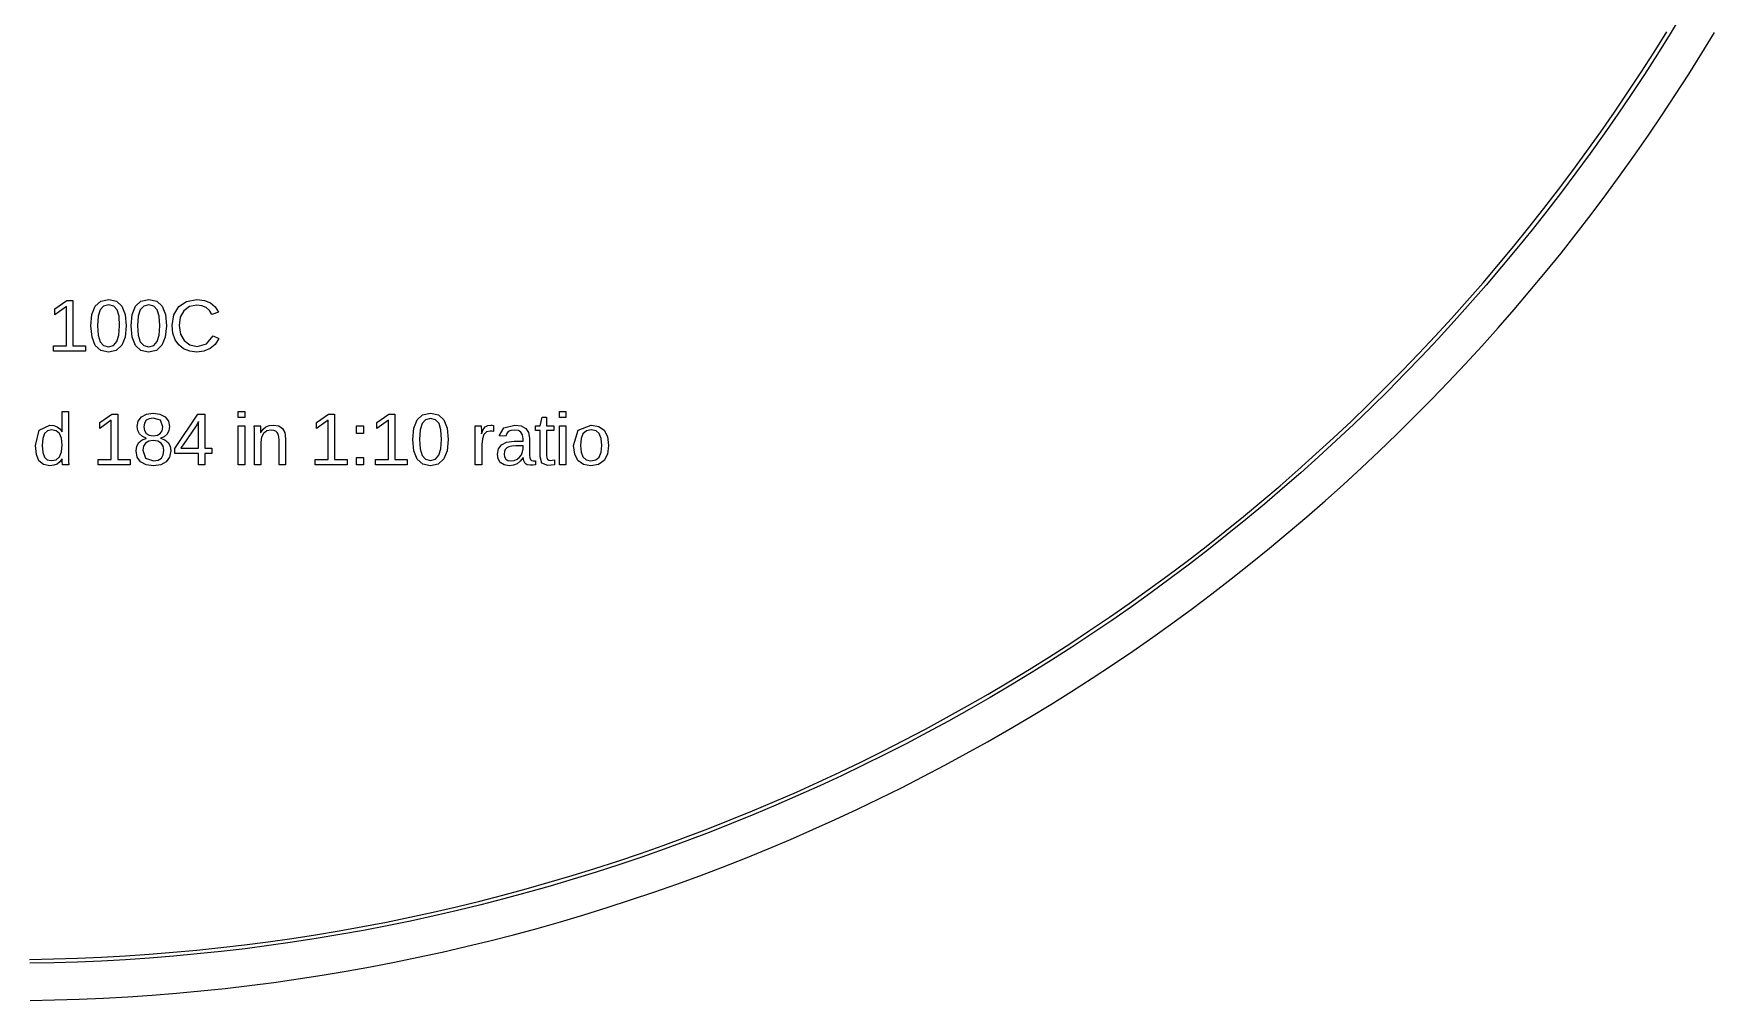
# Model space of a CAD drawing. Extents: x -16 to 132, y -40 to 113.
# Drawn here: x 56.3 to 120.8, y -39.7 to -2.6 of the extents above; entities that cross this region are included whole.
import ezdxf

# ---------------------------------------------------------------- set-up
doc = ezdxf.new("R2010")
doc.units = 0

msp = doc.modelspace()

# ---------------------------------------------------------------- linework, layer by layer
for p, q in [((119.614, -1.78264), (119.136, -2.56995)), ((118.521, -3.27107), (119.008, -2.49126)), ((119.136, -2.56995), (118.648, -3.35133)), ((120.349, -3.31749), (120.837, -2.51524)), ((118.024, -4.04486), (118.521, -3.27107)), ((118.648, -3.35133), (118.15, -4.12665)), ((119.852, -4.11369), (120.349, -3.31749)), ((117.518, -4.81248), (118.024, -4.04486)), ((118.15, -4.12665), (117.643, -4.89581)), ((119.345, -4.90375), (119.852, -4.11369)), ((117.003, -5.57384), (117.518, -4.81248)), ((117.643, -4.89581), (117.126, -5.65869)), ((118.828, -5.6875), (119.345, -4.90375)), ((116.478, -6.32881), (117.003, -5.57384)), ((117.126, -5.65869), (116.601, -6.41518)), ((118.301, -6.46486), (118.828, -5.6875)), ((115.944, -7.07729), (116.478, -6.32881)), ((116.601, -6.41518), (116.065, -7.16516)), ((115.401, -7.81915), (115.944, -7.07729)), ((117.766, -7.2357), (118.301, -6.46486)), ((116.065, -7.16516), (115.521, -7.90851)), ((117.22, -7.99992), (117.766, -7.2357)), ((114.848, -8.55429), (115.401, -7.81915)), ((115.521, -7.90851), (114.968, -8.64513)), ((116.666, -8.75737), (117.22, -7.99992)), ((114.287, -9.28261), (114.848, -8.55429)), ((114.968, -8.64513), (114.406, -9.37489)), ((116.102, -9.50798), (116.666, -8.75737)), ((113.717, -10.004), (114.287, -9.28261)), ((114.406, -9.37489), (113.834, -10.0977)), ((115.529, -10.2516), (116.102, -9.50798)), ((113.138, -10.7183), (113.717, -10.004)), ((113.834, -10.0977), (113.254, -10.8135)), ((114.947, -10.9881), (115.529, -10.2516)), ((112.551, -11.4255), (113.138, -10.7183)), ((113.254, -10.8135), (112.665, -11.522)), ((111.954, -12.1254), (112.551, -11.4255)), ((112.665, -11.522), (112.068, -12.2233)), ((114.356, -11.7175), (114.947, -10.9881)), ((111.349, -12.8179), (111.954, -12.1254)), ((112.068, -12.2233), (111.462, -12.9173)), ((113.756, -12.4395), (114.356, -11.7175)), ((57.1115, -13.1234), (57.5734, -12.8058)), ((57.5734, -12.8058), (57.8036, -12.8058)), ((57.8036, -12.8058), (57.8036, -14.5477)), ((58.6564, -13.0277), (58.8684, -12.8394)), ((58.8684, -12.8394), (59.1758, -12.7767)), ((59.1758, -12.7767), (59.4758, -12.8401)), ((59.4758, -12.8401), (59.6854, -13.0305)), ((60.1991, -13.0277), (60.4111, -12.8394)), ((60.4111, -12.8394), (60.7185, -12.7767)), ((60.7185, -12.7767), (61.0186, -12.8401)), ((61.0186, -12.8401), (61.2282, -13.0305)), ((61.8632, -13.0416), (62.1642, -12.8429)), ((62.1642, -12.8429), (62.5622, -12.7767)), ((62.5622, -12.7767), (62.8486, -12.8072)), ((62.8486, -12.8072), (63.0837, -12.8987)), ((63.0837, -12.8987), (63.2654, -13.0502)), ((110.736, -13.5029), (111.349, -12.8179)), ((113.147, -13.1541), (113.756, -12.4395)), ((57.5526, -13.0444), (57.1115, -13.3592)), ((57.1115, -13.3592), (57.1115, -13.1234)), ((57.5526, -14.5477), (57.5526, -13.0444)), ((58.492, -13.7822), (58.5331, -13.3418)), ((58.5331, -13.3418), (58.6564, -13.0277)), ((58.7696, -13.414), (58.7444, -13.7822)), ((58.845, -13.1664), (58.7696, -13.414)), ((58.978, -13.026), (58.845, -13.1664)), ((59.1758, -12.9792), (58.978, -13.026)), ((59.3687, -13.0267), (59.1758, -12.9792)), ((59.4982, -13.1692), (59.3687, -13.0267)), ((59.5716, -13.4174), (59.4982, -13.1692)), ((59.596, -13.7822), (59.5716, -13.4174)), ((59.6854, -13.0305), (59.8087, -13.3453)), ((59.8087, -13.3453), (59.8498, -13.7822)), ((60.0348, -13.7822), (60.0759, -13.3418)), ((60.0759, -13.3418), (60.1991, -13.0277)), ((60.3123, -13.414), (60.2872, -13.7822)), ((60.3877, -13.1664), (60.3123, -13.414)), ((60.5207, -13.026), (60.3877, -13.1664)), ((60.7185, -12.9792), (60.5207, -13.026)), ((60.9115, -13.0267), (60.7185, -12.9792)), ((61.041, -13.1692), (60.9115, -13.0267)), ((61.1143, -13.4174), (61.041, -13.1692)), ((61.1387, -13.7822), (61.1143, -13.4174)), ((61.2282, -13.0305), (61.3515, -13.3453)), ((61.3515, -13.3453), (61.3925, -13.7822)), ((61.6108, -13.7738), (61.6739, -13.3571)), ((61.6739, -13.3571), (61.8632, -13.0416)), ((61.9249, -13.4492), (61.8799, -13.7738)), ((62.0601, -13.2018), (61.9249, -13.4492)), ((62.2765, -13.0452), (62.0601, -13.2018)), ((62.565, -12.993), (62.2765, -13.0452)), ((62.7576, -13.0156), (62.565, -12.993)), ((62.9221, -13.0832), (62.7576, -13.0156)), ((63.052, -13.1935), (62.9221, -13.0832)), ((63.1406, -13.3439), (63.052, -13.1935)), ((63.3916, -13.2607), (63.1406, -13.3439)), ((63.2654, -13.0502), (63.3916, -13.2607)), ((110.115, -14.1804), (110.736, -13.5029)), ((111.462, -12.9173), (110.847, -13.6037)), ((112.529, -13.8612), (113.147, -13.1541)), ((58.5343, -14.2156), (58.492, -13.7822)), ((58.7444, -13.7822), (58.7699, -14.1424)), ((58.7699, -14.1424), (58.8464, -14.391)), ((59.4934, -14.3869), (59.5703, -14.1372)), ((59.5703, -14.1372), (59.596, -13.7822)), ((59.8498, -13.7822), (59.8066, -14.2139)), ((60.0771, -14.2156), (60.0348, -13.7822)), ((60.2872, -13.7822), (60.3127, -14.1424)), ((60.3127, -14.1424), (60.3891, -14.391)), ((61.0361, -14.3869), (61.1131, -14.1372)), ((61.1131, -14.1372), (61.1387, -13.7822)), ((61.3925, -13.7822), (61.3494, -14.2139)), ((61.6391, -14.0649), (61.6108, -13.7738)), ((61.7238, -14.314), (61.6391, -14.0649)), ((61.8799, -13.7738), (61.9268, -14.0979)), ((61.9268, -14.0979), (62.0678, -14.3515)), ((62.9356, -14.4683), (63.1933, -14.1636)), ((63.1933, -14.1636), (63.4096, -14.2717)), ((109.485, -14.8502), (110.115, -14.1804)), ((110.847, -13.6037), (110.224, -14.2825)), ((111.903, -14.5606), (112.529, -13.8612)), ((57.0547, -14.7599), (57.0547, -14.5477)), ((57.0547, -14.5477), (57.5526, -14.5477)), ((58.2793, -14.7599), (57.0547, -14.7599)), ((57.8036, -14.5477), (58.2793, -14.5477)), ((58.2793, -14.5477), (58.2793, -14.7599)), ((58.6612, -14.5311), (58.5343, -14.2156)), ((58.8724, -14.7235), (58.6612, -14.5311)), ((58.8464, -14.391), (58.9783, -14.5356)), ((59.1674, -14.7877), (58.8724, -14.7235)), ((58.9783, -14.5356), (59.1702, -14.5838)), ((59.4634, -14.7232), (59.1674, -14.7877)), ((59.1702, -14.5838), (59.3613, -14.5346)), ((59.3613, -14.5346), (59.4934, -14.3869)), ((59.6771, -14.5297), (59.4634, -14.7232)), ((59.8066, -14.2139), (59.6771, -14.5297)), ((60.204, -14.5311), (60.0771, -14.2156)), ((60.4151, -14.7235), (60.204, -14.5311)), ((60.3891, -14.391), (60.521, -14.5356)), ((60.7102, -14.7877), (60.4151, -14.7235)), ((60.521, -14.5356), (60.713, -14.5838)), ((61.0061, -14.7232), (60.7102, -14.7877)), ((60.713, -14.5838), (60.904, -14.5346)), ((60.904, -14.5346), (61.0361, -14.3869)), ((61.2199, -14.5297), (61.0061, -14.7232)), ((61.3494, -14.2139), (61.2199, -14.5297)), ((61.8625, -14.5158), (61.7238, -14.314)), ((62.0525, -14.6649), (61.8625, -14.5158)), ((62.2881, -14.757), (62.0525, -14.6649)), ((62.0678, -14.3515), (62.2888, -14.5153)), ((62.5636, -14.7877), (62.2881, -14.757)), ((62.2888, -14.5153), (62.5761, -14.5699)), ((62.8346, -14.7547), (62.5636, -14.7877)), ((62.5761, -14.5699), (62.9356, -14.4683)), ((63.0705, -14.6559), (62.8346, -14.7547)), ((63.2645, -14.494), (63.0705, -14.6559)), ((63.4096, -14.2717), (63.2645, -14.494)), ((110.224, -14.2825), (109.593, -14.9536)), ((111.268, -15.2523), (111.903, -14.5606)), ((108.847, -15.5122), (109.485, -14.8502)), ((109.593, -14.9536), (108.954, -15.617)), ((110.625, -15.9362), (111.268, -15.2523)), ((108.2, -16.1664), (108.847, -15.5122)), ((108.954, -15.617), (108.306, -16.2724)), ((109.974, -16.6122), (110.625, -15.9362)), ((107.546, -16.8125), (108.2, -16.1664)), ((108.306, -16.2724), (107.651, -16.9199)), ((109.314, -17.28), (109.974, -16.6122)), ((57.3837, -17.6884), (57.3837, -17.0657)), ((57.3837, -17.0657), (57.6334, -17.0657)), ((57.6334, -17.0657), (57.6334, -18.8146)), ((58.8317, -17.4874), (59.2936, -17.1698)), ((59.2728, -17.4083), (58.8317, -17.7231)), ((59.2728, -18.9117), (59.2728, -17.4083)), ((59.2936, -17.1698), (59.5238, -17.1698)), ((59.5238, -17.1698), (59.5238, -18.9117)), ((60.3123, -17.4392), (60.4376, -17.2793)), ((60.4376, -17.2793), (60.6333, -17.1753)), ((60.6179, -17.4097), (60.5487, -17.5134)), ((60.7311, -17.3473), (60.6179, -17.4097)), ((60.6333, -17.1753), (60.8863, -17.1406)), ((60.8863, -17.3265), (60.7311, -17.3473)), ((60.8863, -17.1406), (61.1444, -17.1746)), ((61.1588, -17.4093), (60.8863, -17.3265)), ((61.1444, -17.1746), (61.3419, -17.2766)), ((61.2496, -17.6579), (61.1588, -17.4093)), ((61.3419, -17.2766), (61.4672, -17.4364)), ((61.7092, -18.4873), (62.6038, -17.1698)), ((62.6038, -17.1698), (62.8659, -17.1698)), ((62.8659, -17.1698), (62.8659, -18.4845)), ((64.1475, -17.3043), (64.1475, -17.0657)), ((64.1475, -17.0657), (64.3971, -17.0657)), ((64.3971, -17.3043), (64.1475, -17.3043)), ((64.3971, -17.0657), (64.3971, -17.3043)), ((67.1604, -17.4874), (67.6223, -17.1698)), ((67.6015, -17.4083), (67.1604, -17.7231)), ((67.6015, -18.9117), (67.6015, -17.4083)), ((67.6223, -17.1698), (67.8525, -17.1698)), ((67.8525, -17.1698), (67.8525, -18.9117)), ((69.4739, -17.4874), (69.9357, -17.1698)), ((69.9149, -17.4083), (69.4739, -17.7231)), ((69.9149, -18.9117), (69.9149, -17.4083)), ((69.9357, -17.1698), (70.166, -17.1698)), ((70.166, -17.1698), (70.166, -18.9117)), ((70.8955, -17.7058), (71.0187, -17.3916)), ((71.0187, -17.3916), (71.2308, -17.2034)), ((71.3403, -17.3899), (71.2073, -17.5304)), ((71.2308, -17.2034), (71.5381, -17.1406)), ((71.5381, -17.3431), (71.3403, -17.3899)), ((71.5381, -17.1406), (71.8382, -17.2041)), ((71.7311, -17.3906), (71.5381, -17.3431)), ((71.8606, -17.5331), (71.7311, -17.3906)), ((71.8382, -17.2041), (72.0478, -17.3944)), ((72.0478, -17.3944), (72.1711, -17.7092)), ((75.7494, -17.6233), (75.823, -17.2876)), ((75.823, -17.2876), (75.9894, -17.2876)), ((75.9894, -17.2876), (75.9894, -17.6233)), ((76.4841, -17.3043), (76.4841, -17.0657)), ((76.4841, -17.0657), (76.7337, -17.0657)), ((76.7337, -17.3043), (76.4841, -17.3043)), ((76.7337, -17.0657), (76.7337, -17.3043)), ((106.884, -17.4506), (107.546, -16.8125)), ((107.651, -16.9199), (106.988, -17.5592)), ((108.646, -17.9398), (109.314, -17.28)), ((56.3643, -18.3805), (56.5023, -17.7918)), ((56.5023, -17.7918), (56.9163, -17.5956)), ((56.7104, -17.9194), (56.6474, -18.1023)), ((56.8205, -17.8148), (56.7104, -17.9194)), ((56.9829, -17.78), (56.8205, -17.8148)), ((56.9163, -17.5956), (57.0727, -17.6111)), ((57.1639, -17.8147), (56.9829, -17.78)), ((57.0727, -17.6111), (57.2006, -17.658)), ((57.288, -17.9187), (57.1639, -17.8147)), ((57.2006, -17.658), (57.3033, -17.7387)), ((57.3598, -18.0972), (57.288, -17.9187)), ((57.3033, -17.7387), (57.3837, -17.8563)), ((57.3865, -17.8563), (57.3837, -17.6884)), ((57.3837, -17.8563), (57.3865, -17.8563)), ((58.8317, -17.7231), (58.8317, -17.4874)), ((60.2705, -17.6413), (60.3123, -17.4392)), ((60.2935, -17.7984), (60.2705, -17.6413)), ((60.3627, -17.9339), (60.2935, -17.7984)), ((60.4718, -18.0369), (60.3627, -17.9339)), ((60.6144, -18.0962), (60.4718, -18.0369)), ((60.5487, -17.5134), (60.5257, -17.6579)), ((60.5257, -17.6579), (60.5494, -17.8058)), ((60.5494, -17.8058), (60.6207, -17.9138)), ((60.6207, -17.9138), (60.7353, -17.9799)), ((60.7353, -17.9799), (60.889, -18.0019)), ((60.889, -18.0019), (61.0442, -17.9816)), ((61.0442, -17.9816), (61.1574, -17.9208)), ((61.1574, -17.9208), (61.2266, -17.8145)), ((61.3061, -18.0383), (61.1623, -18.0934)), ((61.2266, -17.8145), (61.2496, -17.6579)), ((61.416, -17.9367), (61.3061, -18.0383)), ((61.4857, -17.8011), (61.416, -17.9367)), ((61.4672, -17.4364), (61.509, -17.6441)), ((61.509, -17.6441), (61.4857, -17.8011)), ((62.5372, -17.6163), (62.0365, -18.3542)), ((62.5597, -17.5803), (62.5372, -17.6163)), ((62.5913, -17.5248), (62.5597, -17.5803)), ((62.619, -17.4738), (62.5913, -17.5248)), ((62.6301, -17.4513), (62.619, -17.4738)), ((62.6301, -18.4845), (62.6301, -17.4513)), ((64.1475, -19.1239), (64.1475, -17.6233)), ((64.1475, -17.6233), (64.3971, -17.6233)), ((64.3971, -17.6233), (64.3971, -19.1239)), ((64.7686, -17.7325), (64.7624, -17.6233)), ((64.7624, -17.6233), (64.9982, -17.6233)), ((64.7707, -17.9437), (64.7686, -17.7325)), ((64.7707, -19.1239), (64.7707, -17.9437)), ((64.9982, -17.6233), (64.9996, -17.6361)), ((64.9996, -17.6361), (65.0009, -17.6607)), ((65.0009, -17.6607), (65.0025, -17.6935)), ((65.0025, -17.6935), (65.0044, -17.7308)), ((65.0044, -17.7308), (65.0067, -17.7878)), ((65.0067, -17.7878), (65.0093, -17.8798)), ((65.0093, -17.8798), (65.0134, -17.8798)), ((65.0134, -17.8798), (65.1062, -17.7472)), ((65.0464, -18.0591), (65.0204, -18.2543)), ((65.1244, -17.9118), (65.0464, -18.0591)), ((65.1062, -17.7472), (65.2124, -17.66)), ((65.2475, -17.8192), (65.1244, -17.9118)), ((65.2124, -17.66), (65.3392, -17.6117)), ((65.4087, -17.7883), (65.2475, -17.8192)), ((65.3392, -17.6117), (65.4933, -17.5956)), ((65.5172, -17.7973), (65.4087, -17.7883)), ((65.4933, -17.5956), (65.707, -17.6262)), ((65.5959, -17.8244), (65.5172, -17.7973)), ((65.651, -17.8719), (65.5959, -17.8244)), ((65.6888, -17.9423), (65.651, -17.8719)), ((65.7107, -18.0407), (65.6888, -17.9423)), ((65.707, -17.6262), (65.8546, -17.7183)), ((65.718, -18.1725), (65.7107, -18.0407)), ((65.8546, -17.7183), (65.9404, -17.8811)), ((65.9404, -17.8811), (65.969, -18.1239)), ((67.1604, -17.7231), (67.1604, -17.4874)), ((68.6893, -17.9104), (68.6893, -17.6233)), ((68.6893, -17.6233), (68.9597, -17.6233)), ((68.9597, -17.9104), (68.6893, -17.9104)), ((68.9597, -17.6233), (68.9597, -17.9104)), ((69.4739, -17.7231), (69.4739, -17.4874)), ((70.8544, -18.1461), (70.8955, -17.7058)), ((71.1319, -17.7779), (71.1068, -18.1461)), ((71.2073, -17.5304), (71.1319, -17.7779)), ((71.9339, -17.7814), (71.8606, -17.5331)), ((71.9584, -18.1461), (71.9339, -17.7814)), ((72.1711, -17.7092), (72.2121, -18.1461)), ((73.2517, -17.8064), (73.2455, -17.6233)), ((73.2455, -17.6233), (73.4813, -17.6233)), ((73.2538, -17.9728), (73.2517, -17.8064)), ((73.2538, -19.1239), (73.2538, -17.9728)), ((73.4813, -17.6233), (73.4896, -17.8275)), ((73.4896, -17.8275), (73.4924, -17.9298)), ((73.4924, -17.9298), (73.4979, -17.9298)), ((73.4979, -17.9298), (73.562, -17.7675)), ((73.5853, -17.9582), (73.5239, -18.121)), ((73.562, -17.7675), (73.6352, -17.6663)), ((73.6855, -17.8578), (73.5853, -17.9582)), ((73.6352, -17.6663), (73.7288, -17.6132)), ((73.8224, -17.8244), (73.6855, -17.8578)), ((73.7288, -17.6132), (73.8543, -17.5956)), ((73.8973, -17.8279), (73.8224, -17.8244)), ((73.8543, -17.5956), (73.9046, -17.599)), ((73.9556, -17.8382), (73.8973, -17.8279)), ((73.9046, -17.599), (73.9556, -17.6094)), ((73.9556, -17.6094), (73.9556, -17.8382)), ((74.1679, -18.0005), (74.3502, -17.6968)), ((74.4286, -18.0241), (74.1679, -18.0005)), ((74.3502, -17.6968), (74.7698, -17.5956)), ((74.4591, -17.9163), (74.4286, -18.0241)), ((74.5201, -17.8424), (74.4591, -17.9163)), ((74.6193, -17.7998), (74.5201, -17.8424)), ((74.7642, -17.7855), (74.6193, -17.7998)), ((74.9085, -17.8053), (74.7642, -17.7855)), ((74.7698, -17.5956), (75.0177, -17.628)), ((75.0083, -17.8646), (74.9085, -17.8053)), ((75.0666, -17.9697), (75.0083, -17.8646)), ((75.0177, -17.628), (75.1955, -17.7252)), ((75.086, -18.1267), (75.0666, -17.9697)), ((75.1955, -17.7252), (75.3027, -17.8838)), ((75.3027, -17.8838), (75.3384, -18.1004)), ((75.5664, -17.8049), (75.5664, -17.6233)), ((75.5664, -17.6233), (75.7494, -17.6233)), ((75.7397, -17.8049), (75.5664, -17.8049)), ((75.7397, -18.8063), (75.7397, -17.8049)), ((75.9894, -17.6233), (76.2668, -17.6233)), ((76.2668, -17.8049), (75.9894, -17.8049)), ((75.9894, -17.8049), (75.9894, -18.7522)), ((76.2668, -17.6233), (76.2668, -17.8049)), ((76.4841, -19.1239), (76.4841, -17.6233)), ((76.4841, -17.6233), (76.7337, -17.6233)), ((76.7337, -17.6233), (76.7337, -19.1239)), ((77.0297, -18.3722), (77.1978, -17.7897)), ((77.1978, -17.7897), (77.7023, -17.5956)), ((77.3896, -17.9236), (77.3162, -18.1075)), ((77.5177, -17.8159), (77.3896, -17.9236)), ((77.7065, -17.78), (77.5177, -17.8159)), ((77.7023, -17.5956), (78.0008, -17.6429)), ((77.8928, -17.8152), (77.7065, -17.78)), ((78.0164, -17.9208), (77.8928, -17.8152)), ((78.0008, -17.6429), (78.2085, -17.7849)), ((78.0856, -18.104), (78.0164, -17.9208)), ((78.2085, -17.7849), (78.3302, -18.0264)), ((78.3302, -18.0264), (78.3708, -18.3722)), ((106.214, -18.0805), (106.884, -17.4506)), ((106.988, -17.5592), (106.317, -18.1904)), ((107.97, -18.5913), (108.646, -17.9398)), ((56.3978, -18.7196), (56.3643, -18.3805)), ((56.6474, -18.1023), (56.6265, -18.3722)), ((56.6265, -18.3722), (56.6473, -18.6423)), ((56.6473, -18.6423), (56.7097, -18.8229)), ((57.288, -18.8118), (57.3598, -18.6242)), ((57.3837, -18.3555), (57.3598, -18.0972)), ((57.3598, -18.6242), (57.3837, -18.3555)), ((60.2247, -18.5816), (60.2521, -18.4055)), ((60.2689, -18.8236), (60.2247, -18.5816)), ((60.2521, -18.4055), (60.3343, -18.2599)), ((60.3343, -18.2599), (60.4591, -18.1551)), ((60.4591, -18.1551), (60.6144, -18.1017)), ((60.5094, -18.406), (60.4827, -18.5608)), ((60.4827, -18.5608), (60.5856, -18.8635)), ((60.5895, -18.2883), (60.5094, -18.406)), ((60.7171, -18.2139), (60.5895, -18.2883)), ((60.6144, -18.1017), (60.6144, -18.0962)), ((60.8863, -18.1891), (60.7171, -18.2139)), ((61.06, -18.2122), (60.8863, -18.1891)), ((61.19, -18.2814), (61.06, -18.2122)), ((61.1623, -18.0934), (61.1623, -18.099)), ((61.1623, -18.099), (61.3287, -18.1539)), ((61.2711, -18.396), (61.19, -18.2814)), ((61.2982, -18.5553), (61.2711, -18.396)), ((61.2732, -18.7399), (61.2982, -18.5553)), ((61.3287, -18.1539), (61.4535, -18.2578)), ((61.4535, -18.2578), (61.5315, -18.4022)), ((61.5575, -18.5788), (61.5145, -18.8195)), ((61.5315, -18.4022), (61.5575, -18.5788)), ((61.7092, -18.6815), (61.7092, -18.4873)), ((62.6301, -18.6815), (61.7092, -18.6815)), ((61.9616, -18.4568), (61.9394, -18.4845)), ((61.9394, -18.4845), (62.6301, -18.4845)), ((62.0365, -18.3542), (61.9616, -18.4568)), ((62.6301, -19.1239), (62.6301, -18.6815)), ((62.8659, -18.4845), (63.1405, -18.4845)), ((63.1405, -18.6815), (62.8659, -18.6815)), ((62.8659, -18.6815), (62.8659, -19.1239)), ((63.1405, -18.4845), (63.1405, -18.6815)), ((65.0204, -18.2543), (65.0204, -19.1239)), ((65.718, -19.1239), (65.718, -18.1725)), ((65.969, -18.1239), (65.969, -19.1239)), ((70.8967, -18.5795), (70.8544, -18.1461)), ((71.0236, -18.8951), (70.8967, -18.5795)), ((71.1068, -18.1461), (71.1323, -18.5064)), ((71.1323, -18.5064), (71.2087, -18.755)), ((71.8557, -18.7508), (71.9327, -18.5012)), ((71.9327, -18.5012), (71.9584, -18.1461)), ((72.169, -18.5778), (72.0395, -18.8937)), ((72.2121, -18.1461), (72.169, -18.5778)), ((73.5239, -18.121), (73.5035, -18.3417)), ((73.5035, -18.3417), (73.5035, -19.1239)), ((74.1013, -18.705), (74.1396, -18.4991)), ((74.1297, -18.8909), (74.1013, -18.705)), ((74.1396, -18.4991), (74.2545, -18.3472)), ((74.2545, -18.3472), (74.4548, -18.2515)), ((74.37, -18.6076), (74.3579, -18.7092)), ((74.3579, -18.7092), (74.3743, -18.8174)), ((74.4064, -18.5275), (74.37, -18.6076)), ((74.4655, -18.4672), (74.4064, -18.5275)), ((74.4548, -18.2515), (74.749, -18.2141)), ((74.5458, -18.4249), (74.4655, -18.4672)), ((74.658, -18.3992), (74.5458, -18.4249)), ((74.8128, -18.3888), (74.658, -18.3992)), ((74.749, -18.2141), (75.086, -18.2085)), ((75.086, -18.3833), (74.8128, -18.3888)), ((75.0243, -18.7307), (75.0706, -18.6203)), ((75.0706, -18.6203), (75.086, -18.5067)), ((75.086, -18.2085), (75.086, -18.1267)), ((75.086, -18.5067), (75.086, -18.3833)), ((75.3384, -18.1004), (75.3384, -18.7466)), ((77.0716, -18.7062), (77.0297, -18.3722)), ((77.1975, -18.9512), (77.0716, -18.7062)), ((77.3162, -18.1075), (77.2918, -18.3722)), ((77.2918, -18.3722), (77.3159, -18.632)), ((77.3159, -18.632), (77.3882, -18.8181)), ((78.0123, -18.8229), (78.0846, -18.6381)), ((78.0846, -18.6381), (78.1087, -18.3722)), ((78.1087, -18.3722), (78.0856, -18.104)), ((78.3274, -18.7158), (78.1974, -18.9588)), ((78.3708, -18.3722), (78.3274, -18.7158)), ((104.852, -19.3154), (105.537, -18.7021)), ((105.537, -18.7021), (106.214, -18.0805)), ((106.317, -18.1904), (105.638, -18.8133)), ((107.286, -19.2344), (107.97, -18.5913)), ((56.4982, -18.9602), (56.3978, -18.7196)), ((56.6696, -19.1038), (56.4982, -18.9602)), ((56.9163, -19.1516), (56.6696, -19.1038)), ((56.7097, -18.8229), (56.8189, -18.9249)), ((56.8189, -18.9249), (56.9801, -18.9588)), ((57.0718, -19.136), (56.9163, -19.1516)), ((56.9801, -18.9588), (57.1632, -18.9221)), ((57.1999, -19.0892), (57.0718, -19.136)), ((57.1632, -18.9221), (57.288, -18.8118)), ((57.3031, -19.0063), (57.1999, -19.0892)), ((57.3837, -18.8826), (57.3031, -19.0063)), ((57.3893, -18.8826), (57.3837, -18.8826)), ((57.3905, -18.9464), (57.3893, -18.8826)), ((57.3941, -19.0213), (57.3905, -18.9464)), ((57.3988, -19.0871), (57.3941, -19.0213)), ((57.4031, -19.1239), (57.3988, -19.0871)), ((57.6417, -19.1239), (57.4031, -19.1239)), ((57.6334, -18.8146), (57.6354, -19.0091)), ((57.6354, -19.0091), (57.6417, -19.1239)), ((58.7749, -19.1239), (58.7749, -18.9117)), ((58.7749, -18.9117), (59.2728, -18.9117)), ((59.9995, -19.1239), (58.7749, -19.1239)), ((59.5238, -18.9117), (59.9995, -18.9117)), ((59.9995, -18.9117), (59.9995, -19.1239)), ((60.4015, -19.0032), (60.2689, -18.8236)), ((60.6125, -19.1145), (60.4015, -19.0032)), ((60.5856, -18.8635), (60.8946, -18.9644)), ((60.8918, -19.1516), (60.6125, -19.1145)), ((61.1761, -19.1138), (60.8918, -19.1516)), ((60.8946, -18.9644), (61.0724, -18.94)), ((61.0724, -18.94), (61.1983, -18.8666)), ((61.3855, -19.0004), (61.1761, -19.1138)), ((61.1983, -18.8666), (61.2732, -18.7399)), ((61.5145, -18.8195), (61.3855, -19.0004)), ((62.8659, -19.1239), (62.6301, -19.1239)), ((64.3971, -19.1239), (64.1475, -19.1239)), ((65.0204, -19.1239), (64.7707, -19.1239)), ((65.969, -19.1239), (65.718, -19.1239)), ((67.1036, -19.1239), (67.1036, -18.9117)), ((67.1036, -18.9117), (67.6015, -18.9117)), ((68.3282, -19.1239), (67.1036, -19.1239)), ((67.8525, -18.9117), (68.3282, -18.9117)), ((68.3282, -18.9117), (68.3282, -19.1239)), ((68.6893, -19.1239), (68.6893, -18.8368)), ((68.6893, -18.8368), (68.9597, -18.8368)), ((68.9597, -19.1239), (68.6893, -19.1239)), ((68.9597, -18.8368), (68.9597, -19.1239)), ((69.417, -19.1239), (69.417, -18.9117)), ((69.417, -18.9117), (69.9149, -18.9117)), ((70.6416, -19.1239), (69.417, -19.1239)), ((70.166, -18.9117), (70.6416, -18.9117)), ((70.6416, -18.9117), (70.6416, -19.1239)), ((71.2347, -19.0875), (71.0236, -18.8951)), ((71.2087, -18.755), (71.3407, -18.8996)), ((71.5298, -19.1516), (71.2347, -19.0875)), ((71.3407, -18.8996), (71.5326, -18.9478)), ((71.8257, -19.0871), (71.5298, -19.1516)), ((71.5326, -18.9478), (71.7236, -18.8985)), ((71.7236, -18.8985), (71.8557, -18.7508)), ((72.0395, -18.8937), (71.8257, -19.0871)), ((73.5035, -19.1239), (73.2538, -19.1239)), ((74.215, -19.0323), (74.1297, -18.8909)), ((74.3568, -19.1218), (74.215, -19.0323)), ((74.5548, -19.1516), (74.3568, -19.1218)), ((74.3743, -18.8174), (74.4237, -18.8978)), ((74.4237, -18.8978), (74.5037, -18.9478)), ((74.5037, -18.9478), (74.6117, -18.9644)), ((74.7228, -19.1338), (74.5548, -19.1516)), ((74.6117, -18.9644), (74.7413, -18.9488)), ((74.8634, -19.0802), (74.7228, -19.1338)), ((74.7413, -18.9488), (74.8557, -18.902)), ((74.8557, -18.902), (74.9513, -18.828)), ((74.9825, -18.9836), (74.8634, -19.0802)), ((74.9513, -18.828), (75.0243, -18.7307)), ((75.086, -18.8368), (74.9825, -18.9836)), ((75.0943, -18.8368), (75.086, -18.8368)), ((75.1163, -18.9715), (75.0943, -18.8368)), ((75.1657, -19.0649), (75.1163, -18.9715)), ((75.2477, -19.1196), (75.1657, -19.0649)), ((75.3675, -19.1377), (75.2477, -19.1196)), ((75.3384, -18.7466), (75.3457, -18.8439)), ((75.3457, -18.8439), (75.3675, -18.9138)), ((75.3675, -18.9138), (75.4098, -18.9559)), ((75.465, -19.1322), (75.3675, -19.1377)), ((75.4098, -18.9559), (75.4785, -18.9699)), ((75.5603, -19.1156), (75.465, -19.1322)), ((75.4785, -18.9699), (75.517, -18.9675)), ((75.517, -18.9675), (75.5603, -18.9602)), ((75.5603, -18.9602), (75.5603, -19.1156)), ((75.8146, -19.0611), (75.7397, -18.8063)), ((76.0393, -19.1461), (75.8146, -19.0611)), ((75.9894, -18.7522), (75.9982, -18.8443)), ((75.9982, -18.8443), (76.0247, -18.9041)), ((76.0247, -18.9041), (76.0731, -18.9368)), ((76.1669, -19.1377), (76.0393, -19.1461)), ((76.0731, -18.9368), (76.1475, -18.9478)), ((76.1475, -18.9478), (76.2085, -18.9429)), ((76.2917, -19.1128), (76.1669, -19.1377)), ((76.2085, -18.9429), (76.2917, -18.9283)), ((76.2917, -18.9283), (76.2917, -19.1128)), ((76.7337, -19.1239), (76.4841, -19.1239)), ((77.4055, -19.1015), (77.1975, -18.9512)), ((77.3882, -18.8181), (77.5121, -18.9299)), ((77.694, -19.1516), (77.4055, -19.1015)), ((77.5121, -18.9299), (77.6912, -18.9672)), ((77.6912, -18.9672), (77.8838, -18.9311)), ((77.9849, -19.1034), (77.694, -19.1516)), ((77.8838, -18.9311), (78.0123, -18.8229)), ((78.1974, -18.9588), (77.9849, -19.1034)), ((104.159, -19.9203), (104.852, -19.3154)), ((105.638, -18.8133), (104.951, -19.4278)), ((106.595, -19.8691), (107.286, -19.2344)), ((103.459, -20.5165), (104.159, -19.9203)), ((104.951, -19.4278), (104.257, -20.0338)), ((105.895, -20.4953), (106.595, -19.8691)), ((102.752, -21.1042), (103.459, -20.5165)), ((103.556, -20.6313), (102.847, -21.2201)), ((104.257, -20.0338), (103.556, -20.6313)), ((105.188, -21.1129), (105.895, -20.4953)), ((102.038, -21.6831), (102.752, -21.1042)), ((102.847, -21.2201), (102.132, -21.8002)), ((104.474, -21.7217), (105.188, -21.1129)), ((101.317, -22.2532), (102.038, -21.6831)), ((102.132, -21.8002), (101.409, -22.3715)), ((103.751, -22.3217), (104.474, -21.7217)), ((100.588, -22.8145), (101.317, -22.2532)), ((101.409, -22.3715), (100.679, -22.9338)), ((103.022, -22.9128), (103.751, -22.3217)), ((99.8532, -23.3667), (100.588, -22.8145)), ((100.679, -22.9338), (99.9425, -23.4872)), ((102.286, -23.4949), (103.022, -22.9128)), ((99.1113, -23.9099), (99.8532, -23.3667)), ((99.9425, -23.4872), (99.1992, -24.0314)), ((101.542, -24.0679), (102.286, -23.4949)), ((97.6078, -24.9687), (98.3628, -24.4439)), ((98.3628, -24.4439), (99.1113, -23.9099)), ((99.1992, -24.0314), (98.4492, -24.5666)), ((100.791, -24.6318), (101.542, -24.0679)), ((96.8465, -25.4842), (97.6078, -24.9687)), ((97.6927, -25.0924), (96.9298, -25.609)), ((98.4492, -24.5666), (97.6927, -25.0924)), ((100.034, -25.1864), (100.791, -24.6318)), ((96.0789, -25.9904), (96.8465, -25.4842)), ((96.9298, -25.609), (96.1607, -26.1161)), ((98.4989, -26.2675), (99.2697, -25.7316)), ((99.2697, -25.7316), (100.034, -25.1864)), ((95.3051, -26.487), (96.0789, -25.9904)), ((96.1607, -26.1161), (95.3853, -26.6138)), ((97.7215, -26.7938), (98.4989, -26.2675)), ((93.7395, -27.4517), (94.5253, -26.9742)), ((94.604, -27.1019), (93.8167, -27.5804)), ((94.5253, -26.9742), (95.3051, -26.487)), ((95.3853, -26.6138), (94.604, -27.1019)), ((96.9378, -27.3106), (97.7215, -26.7938)), ((92.948, -27.9196), (93.7395, -27.4517)), ((93.8167, -27.5804), (93.0235, -28.0491)), ((96.1477, -27.8177), (96.9378, -27.3106)), ((91.348, -28.8259), (92.1508, -28.3777)), ((92.1508, -28.3777), (92.948, -27.9196)), ((93.0235, -28.0491), (92.2247, -28.5082)), ((94.5493, -28.8026), (95.3515, -28.315)), ((95.3515, -28.315), (96.1477, -27.8177)), ((90.5398, -29.2643), (91.348, -28.8259)), ((91.4203, -28.9574), (90.6105, -29.3966)), ((92.2247, -28.5082), (91.4203, -28.9574)), ((93.7411, -29.2803), (94.5493, -28.8026)), ((89.7263, -29.6928), (90.5398, -29.2643)), ((90.6105, -29.3966), (89.7953, -29.8259)), ((92.9271, -29.748), (93.7411, -29.2803)), ((88.0837, -30.5196), (88.9075, -30.1112)), ((88.975, -30.2452), (88.1495, -30.6544)), ((88.9075, -30.1112), (89.7263, -29.6928)), ((89.7953, -29.8259), (88.975, -30.2452)), ((91.2822, -30.6534), (92.1075, -30.2057)), ((92.1075, -30.2057), (92.9271, -29.748)), ((86.4214, -31.3058), (87.255, -30.9178)), ((87.255, -30.9178), (88.0837, -30.5196)), ((88.1495, -30.6544), (87.3191, -31.0534)), ((90.4516, -31.0908), (91.2822, -30.6534)), ((85.5831, -31.6835), (86.4214, -31.3058)), ((86.4838, -31.4422), (85.6439, -31.8207)), ((87.3191, -31.0534), (86.4838, -31.4422)), ((88.7745, -31.935), (89.6157, -31.518)), ((89.6157, -31.518), (90.4516, -31.0908)), ((83.8929, -32.4081), (84.7402, -32.051)), ((84.7993, -32.1889), (83.9503, -32.5466)), ((84.7402, -32.051), (85.5831, -31.6835)), ((85.6439, -31.8207), (84.7993, -32.1889)), ((87.9284, -32.3416), (88.7745, -31.935)), ((82.1855, -33.0909), (83.0413, -32.7547)), ((83.097, -32.894), (82.2395, -33.2308)), ((83.0413, -32.7547), (83.8929, -32.4081)), ((83.9503, -32.5466), (83.097, -32.894)), ((86.2214, -33.1234), (87.0773, -32.7377)), ((87.0773, -32.7377), (87.9284, -32.3416)), ((80.4619, -33.7316), (81.3257, -33.4165)), ((81.3779, -33.5571), (80.5124, -33.8728)), ((81.3257, -33.4165), (82.1855, -33.0909)), ((82.2395, -33.2308), (81.3779, -33.5571)), ((84.4957, -33.8632), (85.3608, -33.4986)), ((85.3608, -33.4986), (86.2214, -33.1234)), ((78.723, -34.3298), (79.5943, -34.036)), ((79.6431, -34.1779), (78.7701, -34.4722)), ((79.5943, -34.036), (80.4619, -33.7316)), ((80.5124, -33.8728), (79.6431, -34.1779)), ((83.6262, -34.2171), (84.4957, -33.8632)), ((76.97, -34.8851), (77.8482, -34.6128)), ((77.8935, -34.7558), (77.0135, -35.0287)), ((77.8482, -34.6128), (78.723, -34.3298)), ((78.7701, -34.4722), (77.8935, -34.7558)), ((81.8744, -34.8928), (82.7524, -34.5603)), ((82.7524, -34.5603), (83.6262, -34.2171)), ((74.3162, -35.6371), (75.2038, -35.3973)), ((75.2038, -35.3973), (76.0885, -35.1466)), ((76.1303, -35.2907), (75.2439, -35.5419)), ((76.0885, -35.1466), (76.97, -34.8851)), ((77.0135, -35.0287), (76.1303, -35.2907)), ((80.1066, -35.5253), (80.9925, -35.2145)), ((80.9925, -35.2145), (81.8744, -34.8928)), ((71.6366, -36.2909), (72.5324, -36.0839)), ((72.5324, -36.0839), (73.4257, -35.866)), ((73.4621, -36.0115), (72.5671, -36.2298)), ((73.4257, -35.866), (74.3162, -35.6371)), ((74.3544, -35.7821), (73.4621, -36.0115)), ((75.2439, -35.5419), (74.3544, -35.7821)), ((77.4272, -36.3923), (78.3239, -36.1143)), ((78.3239, -36.1143), (79.217, -35.8253)), ((79.217, -35.8253), (80.1066, -35.5253)), ((68.9346, -36.8456), (69.8375, -36.6717)), ((69.8375, -36.6717), (70.7382, -36.4868)), ((70.7693, -36.6336), (69.8668, -36.8188)), ((70.7382, -36.4868), (71.6366, -36.2909)), ((71.6694, -36.4372), (70.7693, -36.6336)), ((72.5671, -36.2298), (71.6694, -36.4372)), ((75.6239, -36.9153), (76.5271, -36.6593)), ((76.5271, -36.6593), (77.4272, -36.3923)), ((64.392, -37.5479), (65.3038, -37.4298)), ((65.3038, -37.4298), (66.2142, -37.3004)), ((66.2142, -37.3004), (67.1228, -37.1599)), ((67.1467, -37.308), (66.2362, -37.4488)), ((67.1228, -37.1599), (68.0297, -37.0083)), ((68.0554, -37.1561), (67.1467, -37.308)), ((68.0297, -37.0083), (68.9346, -36.8456)), ((68.9621, -36.993), (68.0554, -37.1561)), ((69.8668, -36.8188), (68.9621, -36.993)), ((72.8963, -37.6163), (73.8084, -37.3938)), ((73.8084, -37.3938), (74.7176, -37.1601)), ((74.7176, -37.1601), (75.6239, -36.9153)), ((57.0591, -38.0888), (57.9782, -38.0606)), ((57.9782, -38.0606), (58.8968, -38.0211)), ((58.8968, -38.0211), (59.8148, -37.9704)), ((59.8148, -37.9704), (60.7322, -37.9084)), ((60.7433, -38.058), (59.8241, -38.1201)), ((60.7322, -37.9084), (61.6488, -37.8351)), ((61.6616, -37.9846), (60.7433, -38.058)), ((61.6488, -37.8351), (62.5643, -37.7506)), ((62.579, -37.8999), (61.6616, -37.9846)), ((62.5643, -37.7506), (63.4788, -37.6549)), ((63.4953, -37.804), (62.579, -37.8999)), ((63.4788, -37.6549), (64.392, -37.5479)), ((64.4104, -37.6968), (63.4953, -37.804)), ((65.324, -37.5784), (64.4104, -37.6968)), ((66.2362, -37.4488), (65.324, -37.5784)), ((70.1448, -38.2165), (71.0644, -38.0277)), ((71.0644, -38.0277), (71.9816, -37.8276)), ((71.9816, -37.8276), (72.8963, -37.6163)), ((56.1398, -38.1057), (57.0591, -38.0888)), ((57.0628, -38.2388), (56.1417, -38.2557)), ((57.9837, -38.2105), (57.0628, -38.2388)), ((58.9041, -38.1709), (57.9837, -38.2105)), ((59.8241, -38.1201), (58.9041, -38.1709)), ((66.4453, -38.8584), (67.373, -38.7149)), ((67.373, -38.7149), (68.299, -38.5601)), ((68.299, -38.5601), (69.2229, -38.394)), ((69.2229, -38.394), (70.1448, -38.2165)), ((61.7839, -39.4043), (62.7187, -39.318)), ((62.7187, -39.318), (63.6524, -39.2203)), ((63.6524, -39.2203), (64.5848, -39.1111)), ((64.5848, -39.1111), (65.5158, -38.9904)), ((65.5158, -38.9904), (66.4453, -38.8584)), ((56.1592, -39.6806), (57.0978, -39.6633)), ((57.0978, -39.6633), (58.0361, -39.6346)), ((58.0361, -39.6346), (58.9741, -39.5942)), ((58.9741, -39.5942), (59.9114, -39.5424)), ((59.9114, -39.5424), (60.8481, -39.4791)), ((60.8481, -39.4791), (61.7839, -39.4043))]:
    msp.add_line(p, q)

doc.saveas('drawing.dxf')
